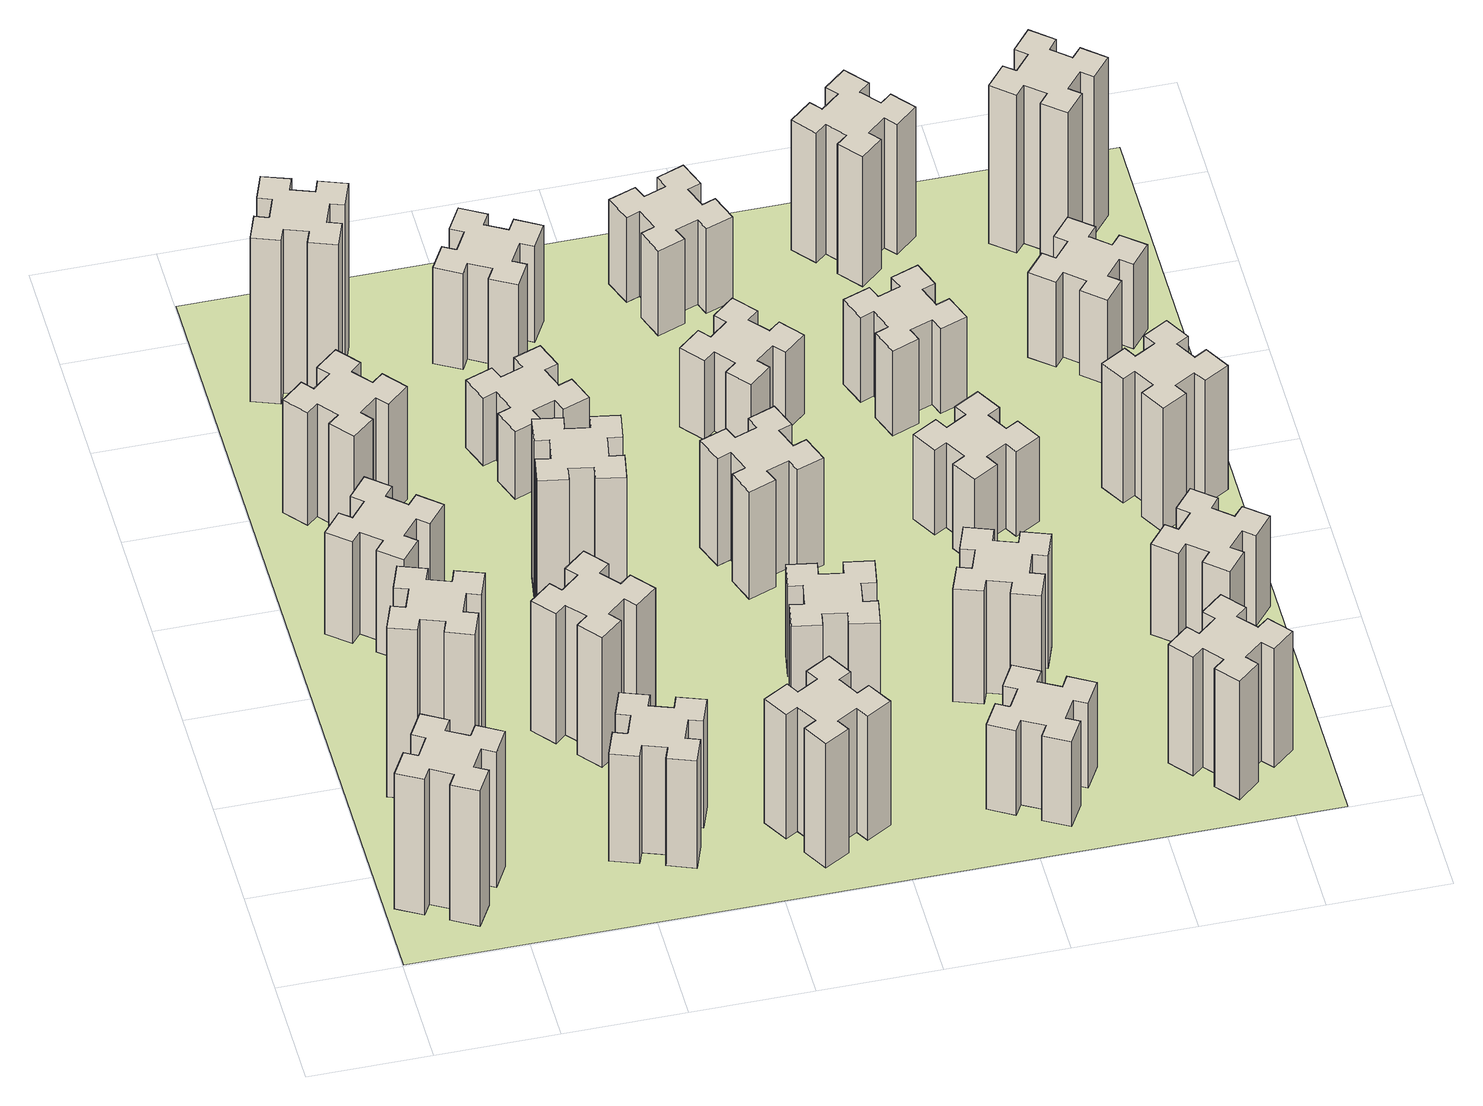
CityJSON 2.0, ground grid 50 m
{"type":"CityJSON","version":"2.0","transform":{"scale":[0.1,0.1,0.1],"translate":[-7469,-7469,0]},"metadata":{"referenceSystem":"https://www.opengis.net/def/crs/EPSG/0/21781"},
"CityObjects":{
"building1":{"type":"Building","attributes":{"class":"1000","function":"1000","usage":"1000","yearOfConstruction":2016,"roofType":"1000","measuredHeight":72,"storeysAboveGround":30,"storeysBelowGround":0},"geometry":[{"type":"Solid","lod":"1","boundaries":[[[[0,1,2,3,4,5,6,7,8,9,10,11,12,13,14,15,16,17,18,19]],[[17,16,20,21]],[[16,15,22,20]],[[15,14,23,22]],[[14,13,24,23]],[[13,12,25,24]],[[12,11,26,25]],[[11,10,27,26]],[[10,9,28,27]],[[9,8,29,28]],[[8,7,30,29]],[[7,6,31,30]],[[6,5,32,31]],[[5,4,33,32]],[[4,3,34,33]],[[3,2,35,34]],[[2,1,36,35]],[[1,0,37,36]],[[0,19,38,37]],[[19,18,39,38]],[[18,17,21,39]],[[24,25,26,27,28,29,30,31,32,33,34,35,36,37,38,39,21,20,22,23]]]]}]},
"building2":{"type":"Building","attributes":{"class":"1000","function":"1000","usage":"1000","yearOfConstruction":2016,"roofType":"1000","measuredHeight":90,"storeysAboveGround":30,"storeysBelowGround":0},"geometry":[{"type":"Solid","lod":"1","boundaries":[[[[40,41,42,43,44,45,46,47,48,49,50,51,52,53,54,55,56,57,58,59]],[[57,56,60,61]],[[56,55,62,60]],[[55,54,63,62]],[[54,53,64,63]],[[53,52,65,64]],[[52,51,66,65]],[[51,50,67,66]],[[50,49,68,67]],[[49,48,69,68]],[[48,47,70,69]],[[47,46,71,70]],[[46,45,72,71]],[[45,44,73,72]],[[44,43,74,73]],[[43,42,75,74]],[[42,41,76,75]],[[41,40,77,76]],[[40,59,78,77]],[[59,58,79,78]],[[58,57,61,79]],[[64,65,66,67,68,69,70,71,72,73,74,75,76,77,78,79,61,60,62,63]]]]}]},
"building3":{"type":"Building","attributes":{"class":"1000","function":"1000","usage":"1000","yearOfConstruction":2016,"roofType":"1000","measuredHeight":54,"storeysAboveGround":30,"storeysBelowGround":0},"geometry":[{"type":"Solid","lod":"1","boundaries":[[[[80,81,82,83,84,85,86,87,88,89,90,91,92,93,94,95,96,97,98,99]],[[97,96,100,101]],[[96,95,102,100]],[[95,94,103,102]],[[94,93,104,103]],[[93,92,105,104]],[[92,91,106,105]],[[91,90,107,106]],[[90,89,108,107]],[[89,88,109,108]],[[88,87,110,109]],[[87,86,111,110]],[[86,85,112,111]],[[85,84,113,112]],[[84,83,114,113]],[[83,82,115,114]],[[82,81,116,115]],[[81,80,117,116]],[[80,99,118,117]],[[99,98,119,118]],[[98,97,101,119]],[[104,105,106,107,108,109,110,111,112,113,114,115,116,117,118,119,101,100,102,103]]]]}]},
"building4":{"type":"Building","attributes":{"class":"1000","function":"1000","usage":"1000","yearOfConstruction":2016,"roofType":"1000","measuredHeight":60,"storeysAboveGround":30,"storeysBelowGround":0},"geometry":[{"type":"Solid","lod":"1","boundaries":[[[[120,121,122,123,124,125,126,127,128,129,130,131,132,133,134,135,136,137,138,139]],[[137,136,140,141]],[[136,135,142,140]],[[135,134,143,142]],[[134,133,144,143]],[[133,132,145,144]],[[132,131,146,145]],[[131,130,147,146]],[[130,129,148,147]],[[129,128,149,148]],[[128,127,150,149]],[[127,126,151,150]],[[126,125,152,151]],[[125,124,153,152]],[[124,123,154,153]],[[123,122,155,154]],[[122,121,156,155]],[[121,120,157,156]],[[120,139,158,157]],[[139,138,159,158]],[[138,137,141,159]],[[144,145,146,147,148,149,150,151,152,153,154,155,156,157,158,159,141,140,142,143]]]]}]},
"building5":{"type":"Building","attributes":{"class":"1000","function":"1000","usage":"1000","yearOfConstruction":2016,"roofType":"1000","measuredHeight":57,"storeysAboveGround":30,"storeysBelowGround":0},"geometry":[{"type":"Solid","lod":"1","boundaries":[[[[160,161,162,163,164,165,166,167,168,169,170,171,172,173,174,175,176,177,178,179]],[[177,176,180,181]],[[176,175,182,180]],[[175,174,183,182]],[[174,173,184,183]],[[173,172,185,184]],[[172,171,186,185]],[[171,170,187,186]],[[170,169,188,187]],[[169,168,189,188]],[[168,167,190,189]],[[167,166,191,190]],[[166,165,192,191]],[[165,164,193,192]],[[164,163,194,193]],[[163,162,195,194]],[[162,161,196,195]],[[161,160,197,196]],[[160,179,198,197]],[[179,178,199,198]],[[178,177,181,199]],[[184,185,186,187,188,189,190,191,192,193,194,195,196,197,198,199,181,180,182,183]]]]}]},
"building6":{"type":"Building","attributes":{"class":"1000","function":"1000","usage":"1000","yearOfConstruction":2016,"roofType":"1000","measuredHeight":87,"storeysAboveGround":30,"storeysBelowGround":0},"geometry":[{"type":"Solid","lod":"1","boundaries":[[[[200,201,202,203,204,205,206,207,208,209,210,211,212,213,214,215,216,217,218,219]],[[217,216,220,221]],[[216,215,222,220]],[[215,214,223,222]],[[214,213,224,223]],[[213,212,225,224]],[[212,211,226,225]],[[211,210,227,226]],[[210,209,228,227]],[[209,208,229,228]],[[208,207,230,229]],[[207,206,231,230]],[[206,205,232,231]],[[205,204,233,232]],[[204,203,234,233]],[[203,202,235,234]],[[202,201,236,235]],[[201,200,237,236]],[[200,219,238,237]],[[219,218,239,238]],[[218,217,221,239]],[[224,225,226,227,228,229,230,231,232,233,234,235,236,237,238,239,221,220,222,223]]]]}]},
"building7":{"type":"Building","attributes":{"class":"1000","function":"1000","usage":"1000","yearOfConstruction":2016,"roofType":"1000","measuredHeight":69,"storeysAboveGround":30,"storeysBelowGround":0},"geometry":[{"type":"Solid","lod":"1","boundaries":[[[[240,241,242,243,244,245,246,247,248,249,250,251,252,253,254,255,256,257,258,259]],[[257,256,260,261]],[[256,255,262,260]],[[255,254,263,262]],[[254,253,264,263]],[[253,252,265,264]],[[252,251,266,265]],[[251,250,267,266]],[[250,249,268,267]],[[249,248,269,268]],[[248,247,270,269]],[[247,246,271,270]],[[246,245,272,271]],[[245,244,273,272]],[[244,243,274,273]],[[243,242,275,274]],[[242,241,276,275]],[[241,240,277,276]],[[240,259,278,277]],[[259,258,279,278]],[[258,257,261,279]],[[264,265,266,267,268,269,270,271,272,273,274,275,276,277,278,279,261,260,262,263]]]]}]},
"building8":{"type":"Building","attributes":{"class":"1000","function":"1000","usage":"1000","yearOfConstruction":2016,"roofType":"1000","measuredHeight":84,"storeysAboveGround":30,"storeysBelowGround":0},"geometry":[{"type":"Solid","lod":"1","boundaries":[[[[280,281,282,283,284,285,286,287,288,289,290,291,292,293,294,295,296,297,298,299]],[[297,296,300,301]],[[296,295,302,300]],[[295,294,303,302]],[[294,293,304,303]],[[293,292,305,304]],[[292,291,306,305]],[[291,290,307,306]],[[290,289,308,307]],[[289,288,309,308]],[[288,287,310,309]],[[287,286,311,310]],[[286,285,312,311]],[[285,284,313,312]],[[284,283,314,313]],[[283,282,315,314]],[[282,281,316,315]],[[281,280,317,316]],[[280,299,318,317]],[[299,298,319,318]],[[298,297,301,319]],[[304,305,306,307,308,309,310,311,312,313,314,315,316,317,318,319,301,300,302,303]]]]}]},
"building9":{"type":"Building","attributes":{"class":"1000","function":"1000","usage":"1000","yearOfConstruction":2016,"roofType":"1000","measuredHeight":66,"storeysAboveGround":30,"storeysBelowGround":0},"geometry":[{"type":"Solid","lod":"1","boundaries":[[[[320,321,322,323,324,325,326,327,328,329,330,331,332,333,334,335,336,337,338,339]],[[337,336,340,341]],[[336,335,342,340]],[[335,334,343,342]],[[334,333,344,343]],[[333,332,345,344]],[[332,331,346,345]],[[331,330,347,346]],[[330,329,348,347]],[[329,328,349,348]],[[328,327,350,349]],[[327,326,351,350]],[[326,325,352,351]],[[325,324,353,352]],[[324,323,354,353]],[[323,322,355,354]],[[322,321,356,355]],[[321,320,357,356]],[[320,339,358,357]],[[339,338,359,358]],[[338,337,341,359]],[[344,345,346,347,348,349,350,351,352,353,354,355,356,357,358,359,341,340,342,343]]]]}]},
"building10":{"type":"Building","attributes":{"class":"1000","function":"1000","usage":"1000","yearOfConstruction":2016,"roofType":"1000","measuredHeight":36,"storeysAboveGround":30,"storeysBelowGround":0},"geometry":[{"type":"Solid","lod":"1","boundaries":[[[[360,361,362,363,364,365,366,367,368,369,370,371,372,373,374,375,376,377,378,379]],[[377,376,380,381]],[[376,375,382,380]],[[375,374,383,382]],[[374,373,384,383]],[[373,372,385,384]],[[372,371,386,385]],[[371,370,387,386]],[[370,369,388,387]],[[369,368,389,388]],[[368,367,390,389]],[[367,366,391,390]],[[366,365,392,391]],[[365,364,393,392]],[[364,363,394,393]],[[363,362,395,394]],[[362,361,396,395]],[[361,360,397,396]],[[360,379,398,397]],[[379,378,399,398]],[[378,377,381,399]],[[384,385,386,387,388,389,390,391,392,393,394,395,396,397,398,399,381,380,382,383]]]]}]},
"building11":{"type":"Building","attributes":{"class":"1000","function":"1000","usage":"1000","yearOfConstruction":2016,"roofType":"1000","measuredHeight":51,"storeysAboveGround":30,"storeysBelowGround":0},"geometry":[{"type":"Solid","lod":"1","boundaries":[[[[400,401,402,403,404,405,406,407,408,409,410,411,412,413,414,415,416,417,418,419]],[[417,416,420,421]],[[416,415,422,420]],[[415,414,423,422]],[[414,413,424,423]],[[413,412,425,424]],[[412,411,426,425]],[[411,410,427,426]],[[410,409,428,427]],[[409,408,429,428]],[[408,407,430,429]],[[407,406,431,430]],[[406,405,432,431]],[[405,404,433,432]],[[404,403,434,433]],[[403,402,435,434]],[[402,401,436,435]],[[401,400,437,436]],[[400,419,438,437]],[[419,418,439,438]],[[418,417,421,439]],[[424,425,426,427,428,429,430,431,432,433,434,435,436,437,438,439,421,420,422,423]]]]}]},
"building12":{"type":"Building","attributes":{"class":"1000","function":"1000","usage":"1000","yearOfConstruction":2016,"roofType":"1000","measuredHeight":48,"storeysAboveGround":30,"storeysBelowGround":0},"geometry":[{"type":"Solid","lod":"1","boundaries":[[[[440,441,442,443,444,445,446,447,448,449,450,451,452,453,454,455,456,457,458,459]],[[457,456,460,461]],[[456,455,462,460]],[[455,454,463,462]],[[454,453,464,463]],[[453,452,465,464]],[[452,451,466,465]],[[451,450,467,466]],[[450,449,468,467]],[[449,448,469,468]],[[448,447,470,469]],[[447,446,471,470]],[[446,445,472,471]],[[445,444,473,472]],[[444,443,474,473]],[[443,442,475,474]],[[442,441,476,475]],[[441,440,477,476]],[[440,459,478,477]],[[459,458,479,478]],[[458,457,461,479]],[[464,465,466,467,468,469,470,471,472,473,474,475,476,477,478,479,461,460,462,463]]]]}]},
"building13":{"type":"Building","attributes":{"class":"1000","function":"1000","usage":"1000","yearOfConstruction":2016,"roofType":"1000","measuredHeight":57,"storeysAboveGround":30,"storeysBelowGround":0},"geometry":[{"type":"Solid","lod":"1","boundaries":[[[[480,481,482,483,484,485,486,487,488,489,490,491,492,493,494,495,496,497,498,499]],[[497,496,500,501]],[[496,495,502,500]],[[495,494,503,502]],[[494,493,504,503]],[[493,492,505,504]],[[492,491,506,505]],[[491,490,507,506]],[[490,489,508,507]],[[489,488,509,508]],[[488,487,510,509]],[[487,486,511,510]],[[486,485,512,511]],[[485,484,513,512]],[[484,483,514,513]],[[483,482,515,514]],[[482,481,516,515]],[[481,480,517,516]],[[480,499,518,517]],[[499,498,519,518]],[[498,497,501,519]],[[504,505,506,507,508,509,510,511,512,513,514,515,516,517,518,519,501,500,502,503]]]]}]},
"building14":{"type":"Building","attributes":{"class":"1000","function":"1000","usage":"1000","yearOfConstruction":2016,"roofType":"1000","measuredHeight":45,"storeysAboveGround":30,"storeysBelowGround":0},"geometry":[{"type":"Solid","lod":"1","boundaries":[[[[520,521,522,523,524,525,526,527,528,529,530,531,532,533,534,535,536,537,538,539]],[[537,536,540,541]],[[536,535,542,540]],[[535,534,543,542]],[[534,533,544,543]],[[533,532,545,544]],[[532,531,546,545]],[[531,530,547,546]],[[530,529,548,547]],[[529,528,549,548]],[[528,527,550,549]],[[527,526,551,550]],[[526,525,552,551]],[[525,524,553,552]],[[524,523,554,553]],[[523,522,555,554]],[[522,521,556,555]],[[521,520,557,556]],[[520,539,558,557]],[[539,538,559,558]],[[538,537,541,559]],[[544,545,546,547,548,549,550,551,552,553,554,555,556,557,558,559,541,540,542,543]]]]}]},
"building15":{"type":"Building","attributes":{"class":"1000","function":"1000","usage":"1000","yearOfConstruction":2016,"roofType":"1000","measuredHeight":42,"storeysAboveGround":30,"storeysBelowGround":0},"geometry":[{"type":"Solid","lod":"1","boundaries":[[[[560,561,562,563,564,565,566,567,568,569,570,571,572,573,574,575,576,577,578,579]],[[577,576,580,581]],[[576,575,582,580]],[[575,574,583,582]],[[574,573,584,583]],[[573,572,585,584]],[[572,571,586,585]],[[571,570,587,586]],[[570,569,588,587]],[[569,568,589,588]],[[568,567,590,589]],[[567,566,591,590]],[[566,565,592,591]],[[565,564,593,592]],[[564,563,594,593]],[[563,562,595,594]],[[562,561,596,595]],[[561,560,597,596]],[[560,579,598,597]],[[579,578,599,598]],[[578,577,581,599]],[[584,585,586,587,588,589,590,591,592,593,594,595,596,597,598,599,581,580,582,583]]]]}]},
"building16":{"type":"Building","attributes":{"class":"1000","function":"1000","usage":"1000","yearOfConstruction":2016,"roofType":"1000","measuredHeight":45,"storeysAboveGround":30,"storeysBelowGround":0},"geometry":[{"type":"Solid","lod":"1","boundaries":[[[[600,601,602,603,604,605,606,607,608,609,610,611,612,613,614,615,616,617,618,619]],[[617,616,620,621]],[[616,615,622,620]],[[615,614,623,622]],[[614,613,624,623]],[[613,612,625,624]],[[612,611,626,625]],[[611,610,627,626]],[[610,609,628,627]],[[609,608,629,628]],[[608,607,630,629]],[[607,606,631,630]],[[606,605,632,631]],[[605,604,633,632]],[[604,603,634,633]],[[603,602,635,634]],[[602,601,636,635]],[[601,600,637,636]],[[600,619,638,637]],[[619,618,639,638]],[[618,617,621,639]],[[624,625,626,627,628,629,630,631,632,633,634,635,636,637,638,639,621,620,622,623]]]]}]},
"building17":{"type":"Building","attributes":{"class":"1000","function":"1000","usage":"1000","yearOfConstruction":2016,"roofType":"1000","measuredHeight":60,"storeysAboveGround":30,"storeysBelowGround":0},"geometry":[{"type":"Solid","lod":"1","boundaries":[[[[640,641,642,643,644,645,646,647,648,649,650,651,652,653,654,655,656,657,658,659]],[[657,656,660,661]],[[656,655,662,660]],[[655,654,663,662]],[[654,653,664,663]],[[653,652,665,664]],[[652,651,666,665]],[[651,650,667,666]],[[650,649,668,667]],[[649,648,669,668]],[[648,647,670,669]],[[647,646,671,670]],[[646,645,672,671]],[[645,644,673,672]],[[644,643,674,673]],[[643,642,675,674]],[[642,641,676,675]],[[641,640,677,676]],[[640,659,678,677]],[[659,658,679,678]],[[658,657,661,679]],[[664,665,666,667,668,669,670,671,672,673,674,675,676,677,678,679,661,660,662,663]]]]}]},
"building18":{"type":"Building","attributes":{"class":"1000","function":"1000","usage":"1000","yearOfConstruction":2016,"roofType":"1000","measuredHeight":45,"storeysAboveGround":30,"storeysBelowGround":0},"geometry":[{"type":"Solid","lod":"1","boundaries":[[[[680,681,682,683,684,685,686,687,688,689,690,691,692,693,694,695,696,697,698,699]],[[697,696,700,701]],[[696,695,702,700]],[[695,694,703,702]],[[694,693,704,703]],[[693,692,705,704]],[[692,691,706,705]],[[691,690,707,706]],[[690,689,708,707]],[[689,688,709,708]],[[688,687,710,709]],[[687,686,711,710]],[[686,685,712,711]],[[685,684,713,712]],[[684,683,714,713]],[[683,682,715,714]],[[682,681,716,715]],[[681,680,717,716]],[[680,699,718,717]],[[699,698,719,718]],[[698,697,701,719]],[[704,705,706,707,708,709,710,711,712,713,714,715,716,717,718,719,701,700,702,703]]]]}]},
"building19":{"type":"Building","attributes":{"class":"1000","function":"1000","usage":"1000","yearOfConstruction":2016,"roofType":"1000","measuredHeight":45,"storeysAboveGround":30,"storeysBelowGround":0},"geometry":[{"type":"Solid","lod":"1","boundaries":[[[[720,721,722,723,724,725,726,727,728,729,730,731,732,733,734,735,736,737,738,739]],[[737,736,740,741]],[[736,735,742,740]],[[735,734,743,742]],[[734,733,744,743]],[[733,732,745,744]],[[732,731,746,745]],[[731,730,747,746]],[[730,729,748,747]],[[729,728,749,748]],[[728,727,750,749]],[[727,726,751,750]],[[726,725,752,751]],[[725,724,753,752]],[[724,723,754,753]],[[723,722,755,754]],[[722,721,756,755]],[[721,720,757,756]],[[720,739,758,757]],[[739,738,759,758]],[[738,737,741,759]],[[744,745,746,747,748,749,750,751,752,753,754,755,756,757,758,759,741,740,742,743]]]]}]},
"building20":{"type":"Building","attributes":{"class":"1000","function":"1000","usage":"1000","yearOfConstruction":2016,"roofType":"1000","measuredHeight":63,"storeysAboveGround":30,"storeysBelowGround":0},"geometry":[{"type":"Solid","lod":"1","boundaries":[[[[760,761,762,763,764,765,766,767,768,769,770,771,772,773,774,775,776,777,778,779]],[[777,776,780,781]],[[776,775,782,780]],[[775,774,783,782]],[[774,773,784,783]],[[773,772,785,784]],[[772,771,786,785]],[[771,770,787,786]],[[770,769,788,787]],[[769,768,789,788]],[[768,767,790,789]],[[767,766,791,790]],[[766,765,792,791]],[[765,764,793,792]],[[764,763,794,793]],[[763,762,795,794]],[[762,761,796,795]],[[761,760,797,796]],[[760,779,798,797]],[[779,778,799,798]],[[778,777,781,799]],[[784,785,786,787,788,789,790,791,792,793,794,795,796,797,798,799,781,780,782,783]]]]}]},
"building21":{"type":"Building","attributes":{"class":"1000","function":"1000","usage":"1000","yearOfConstruction":2016,"roofType":"1000","measuredHeight":69,"storeysAboveGround":30,"storeysBelowGround":0},"geometry":[{"type":"Solid","lod":"1","boundaries":[[[[800,801,802,803,804,805,806,807,808,809,810,811,812,813,814,815,816,817,818,819]],[[817,816,820,821]],[[816,815,822,820]],[[815,814,823,822]],[[814,813,824,823]],[[813,812,825,824]],[[812,811,826,825]],[[811,810,827,826]],[[810,809,828,827]],[[809,808,829,828]],[[808,807,830,829]],[[807,806,831,830]],[[806,805,832,831]],[[805,804,833,832]],[[804,803,834,833]],[[803,802,835,834]],[[802,801,836,835]],[[801,800,837,836]],[[800,819,838,837]],[[819,818,839,838]],[[818,817,821,839]],[[824,825,826,827,828,829,830,831,832,833,834,835,836,837,838,839,821,820,822,823]]]]}]},
"building22":{"type":"Building","attributes":{"class":"1000","function":"1000","usage":"1000","yearOfConstruction":2016,"roofType":"1000","measuredHeight":48,"storeysAboveGround":30,"storeysBelowGround":0},"geometry":[{"type":"Solid","lod":"1","boundaries":[[[[840,841,842,843,844,845,846,847,848,849,850,851,852,853,854,855,856,857,858,859]],[[857,856,860,861]],[[856,855,862,860]],[[855,854,863,862]],[[854,853,864,863]],[[853,852,865,864]],[[852,851,866,865]],[[851,850,867,866]],[[850,849,868,867]],[[849,848,869,868]],[[848,847,870,869]],[[847,846,871,870]],[[846,845,872,871]],[[845,844,873,872]],[[844,843,874,873]],[[843,842,875,874]],[[842,841,876,875]],[[841,840,877,876]],[[840,859,878,877]],[[859,858,879,878]],[[858,857,861,879]],[[864,865,866,867,868,869,870,871,872,873,874,875,876,877,878,879,861,860,862,863]]]]}]},
"building23":{"type":"Building","attributes":{"class":"1000","function":"1000","usage":"1000","yearOfConstruction":2016,"roofType":"1000","measuredHeight":66,"storeysAboveGround":30,"storeysBelowGround":0},"geometry":[{"type":"Solid","lod":"1","boundaries":[[[[880,881,882,883,884,885,886,887,888,889,890,891,892,893,894,895,896,897,898,899]],[[897,896,900,901]],[[896,895,902,900]],[[895,894,903,902]],[[894,893,904,903]],[[893,892,905,904]],[[892,891,906,905]],[[891,890,907,906]],[[890,889,908,907]],[[889,888,909,908]],[[888,887,910,909]],[[887,886,911,910]],[[886,885,912,911]],[[885,884,913,912]],[[884,883,914,913]],[[883,882,915,914]],[[882,881,916,915]],[[881,880,917,916]],[[880,899,918,917]],[[899,898,919,918]],[[898,897,901,919]],[[904,905,906,907,908,909,910,911,912,913,914,915,916,917,918,919,901,900,902,903]]]]}]},
"building24":{"type":"Building","attributes":{"class":"1000","function":"1000","usage":"1000","yearOfConstruction":2016,"roofType":"1000","measuredHeight":45,"storeysAboveGround":30,"storeysBelowGround":0},"geometry":[{"type":"Solid","lod":"1","boundaries":[[[[920,921,922,923,924,925,926,927,928,929,930,931,932,933,934,935,936,937,938,939]],[[937,936,940,941]],[[936,935,942,940]],[[935,934,943,942]],[[934,933,944,943]],[[933,932,945,944]],[[932,931,946,945]],[[931,930,947,946]],[[930,929,948,947]],[[929,928,949,948]],[[928,927,950,949]],[[927,926,951,950]],[[926,925,952,951]],[[925,924,953,952]],[[924,923,954,953]],[[923,922,955,954]],[[922,921,956,955]],[[921,920,957,956]],[[920,939,958,957]],[[939,938,959,958]],[[938,937,941,959]],[[944,945,946,947,948,949,950,951,952,953,954,955,956,957,958,959,941,940,942,943]]]]}]},
"building25":{"type":"Building","attributes":{"class":"1000","function":"1000","usage":"1000","yearOfConstruction":2016,"roofType":"1000","measuredHeight":84,"storeysAboveGround":30,"storeysBelowGround":0},"geometry":[{"type":"Solid","lod":"1","boundaries":[[[[960,961,962,963,964,965,966,967,968,969,970,971,972,973,974,975,976,977,978,979]],[[977,976,980,981]],[[976,975,982,980]],[[975,974,983,982]],[[974,973,984,983]],[[973,972,985,984]],[[972,971,986,985]],[[971,970,987,986]],[[970,969,988,987]],[[969,968,989,988]],[[968,967,990,989]],[[967,966,991,990]],[[966,965,992,991]],[[965,964,993,992]],[[964,963,994,993]],[[963,962,995,994]],[[962,961,996,995]],[[961,960,997,996]],[[960,979,998,997]],[[979,978,999,998]],[[978,977,981,999]],[[984,985,986,987,988,989,990,991,992,993,994,995,996,997,998,999,981,980,982,983]]]]}]},
"landuse1":{"type":"LandUse","attributes":{"name":"plot1","function":"1010"},"geometry":[{"type":"MultiSurface","lod":"1","boundaries":[[[1000,1001,1002,1003]]]}]}
},
"vertices":[
[177,305,0],[264,255,0],[234,203,0],[338,143,0],[398,247,0],[346,277,0],[396,364,0],[448,334,0],[508,438,0],[404,498,0],[374,446,0],[287,496,0],[317,548,0],[213,608,0],[153,504,0],[205,474,0],[155,387,0],[103,417,0],[43,313,0],[147,253,0],[155,387,720],[103,417,720],[205,474,720],[153,504,720],[213,608,720],[317,548,720],[287,496,720],[374,446,720],[404,498,720],[508,438,720],[448,334,720],[396,364,720],[346,277,720],[398,247,720],[338,143,720],[234,203,720],[264,255,720],[177,305,720],[147,253,720],[43,313,720],
[460,1102,0],[366,1136,0],[387,1192,0],[274,1233,0],[233,1120,0],[289,1100,0],[255,1006,0],[199,1027,0],[157,914,0],[270,873,0],[291,929,0],[385,895,0],[364,839,0],[477,797,0],[518,910,0],[462,931,0],[496,1025,0],[552,1004,0],[593,1117,0],[480,1158,0],[496,1025,900],[552,1004,900],[462,931,900],[518,910,900],[477,797,900],[364,839,900],[385,895,900],[291,929,900],[270,873,900],[157,914,900],[199,1027,900],[255,1006,900],[289,1100,900],[233,1120,900],[274,1233,900],[387,1192,900],[366,1136,900],[460,1102,900],[480,1158,900],[593,1117,900],
[484,1907,0],[408,1972,0],[446,2018,0],[354,2095,0],[277,2003,0],[323,1964,0],[259,1888,0],[213,1926,0],[136,1834,0],[228,1757,0],[266,1803,0],[343,1739,0],[304,1693,0],[396,1616,0],[473,1708,0],[427,1746,0],[492,1823,0],[538,1784,0],[615,1876,0],[523,1953,0],[492,1823,540],[538,1784,540],[427,1746,540],[473,1708,540],[396,1616,540],[304,1693,540],[343,1739,540],[266,1803,540],[228,1757,540],[136,1834,540],[213,1926,540],[259,1888,540],[323,1964,540],[277,2003,540],[354,2095,540],[446,2018,540],[408,1972,540],[484,1907,540],[523,1953,540],[615,1876,540],
[492,2528,0],[427,2604,0],[473,2643,0],[396,2735,0],[304,2658,0],[343,2612,0],[266,2547,0],[228,2593,0],[136,2516,0],[213,2424,0],[259,2463,0],[323,2386,0],[277,2348,0],[354,2256,0],[446,2333,0],[408,2379,0],[484,2443,0],[523,2397,0],[615,2474,0],[538,2566,0],[484,2443,600],[523,2397,600],[408,2379,600],[446,2333,600],[354,2256,600],[277,2348,600],[323,2386,600],[259,2463,600],[213,2424,600],[136,2516,600],[228,2593,600],[266,2547,600],[343,2612,600],[304,2658,600],[396,2735,600],[473,2643,600],[427,2604,600],[492,2528,600],[538,2566,600],[615,2474,600],
[1202,391,0],[1236,485,0],[1292,464,0],[1333,577,0],[1220,618,0],[1200,562,0],[1106,596,0],[1127,652,0],[1014,693,0],[973,580,0],[1029,560,0],[995,466,0],[939,487,0],[897,374,0],[1010,333,0],[1031,389,0],[1125,355,0],[1104,299,0],[1217,257,0],[1258,370,0],[1125,355,570],[1104,299,570],[1031,389,570],[1010,333,570],[897,374,570],[939,487,570],[995,466,570],[1029,560,570],[973,580,570],[1014,693,570],[1127,652,570],[1106,596,570],[1200,562,570],[1220,618,570],[1333,577,570],[1292,464,570],[1236,485,570],[1202,391,570],[1258,370,570],[1217,257,570],
[462,3151,0],[496,3245,0],[552,3224,0],[593,3337,0],[480,3378,0],[460,3322,0],[366,3356,0],[387,3412,0],[274,3453,0],[233,3340,0],[289,3320,0],[255,3226,0],[199,3247,0],[157,3134,0],[270,3093,0],[291,3149,0],[385,3115,0],[364,3059,0],[477,3017,0],[518,3130,0],[385,3115,870],[364,3059,870],[291,3149,870],[270,3093,870],[157,3134,870],[199,3247,870],[255,3226,870],[289,3320,870],[233,3340,870],[274,3453,870],[387,3412,870],[366,3356,870],[460,3322,870],[480,3378,870],[593,3337,870],[552,3224,870],[496,3245,870],[462,3151,870],[518,3130,870],[477,3017,870],
[1048,999,0],[1124,1063,0],[1163,1017,0],[1255,1094,0],[1178,1186,0],[1132,1148,0],[1067,1224,0],[1113,1263,0],[1036,1355,0],[944,1278,0],[983,1232,0],[906,1167,0],[868,1213,0],[776,1136,0],[853,1044,0],[899,1083,0],[963,1006,0],[917,968,0],[994,876,0],[1086,953,0],[963,1006,690],[917,968,690],[899,1083,690],[853,1044,690],[776,1136,690],[868,1213,690],[906,1167,690],[983,1232,690],[944,1278,690],[1036,1355,690],[1113,1263,690],[1067,1224,690],[1132,1148,690],[1178,1186,690],[1255,1094,690],[1163,1017,690],[1124,1063,690],[1048,999,690],[1086,953,690],[994,876,690],
[1047,1656,0],[1145,1638,0],[1135,1579,0],[1253,1558,0],[1274,1677,0],[1215,1687,0],[1232,1785,0],[1291,1775,0],[1312,1893,0],[1194,1914,0],[1184,1855,0],[1085,1872,0],[1096,1931,0],[977,1952,0],[957,1834,0],[1016,1824,0],[998,1725,0],[939,1736,0],[918,1617,0],[1037,1597,0],[998,1725,840],[939,1736,840],[1016,1824,840],[957,1834,840],[977,1952,840],[1096,1931,840],[1085,1872,840],[1184,1855,840],[1194,1914,840],[1312,1893,840],[1291,1775,840],[1232,1785,840],[1215,1687,840],[1274,1677,840],[1253,1558,840],[1135,1579,840],[1145,1638,840],[1047,1656,840],[1037,1597,840],[918,1617,840],
[1635,364,0],[1685,277,0],[1633,247,0],[1693,143,0],[1797,203,0],[1767,255,0],[1854,305,0],[1884,253,0],[1988,313,0],[1928,417,0],[1876,387,0],[1826,474,0],[1878,504,0],[1818,608,0],[1714,548,0],[1744,496,0],[1657,446,0],[1627,498,0],[1523,438,0],[1583,334,0],[1657,446,660],[1627,498,660],[1744,496,660],[1714,548,660],[1818,608,660],[1878,504,660],[1826,474,660],[1876,387,660],[1928,417,660],[1988,313,660],[1884,253,660],[1854,305,660],[1767,255,660],[1797,203,660],[1693,143,660],[1633,247,660],[1685,277,660],[1635,364,660],[1583,334,660],[1523,438,660],
[1125,2716,0],[1031,2682,0],[1010,2738,0],[897,2697,0],[939,2584,0],[995,2605,0],[1029,2511,0],[973,2490,0],[1014,2377,0],[1127,2419,0],[1106,2475,0],[1200,2509,0],[1220,2453,0],[1333,2494,0],[1292,2607,0],[1236,2586,0],[1202,2680,0],[1258,2700,0],[1217,2813,0],[1104,2772,0],[1202,2680,360],[1258,2700,360],[1236,2586,360],[1292,2607,360],[1333,2494,360],[1220,2453,360],[1200,2509,360],[1106,2475,360],[1127,2419,360],[1014,2377,360],[973,2490,360],[1029,2511,360],[995,2605,360],[939,2584,360],[897,2697,360],[1010,2738,360],[1031,2682,360],[1125,2716,360],[1104,2772,360],[1217,2813,360],
[1214,3306,0],[1127,3356,0],[1157,3408,0],[1053,3468,0],[993,3364,0],[1045,3334,0],[995,3247,0],[943,3277,0],[883,3173,0],[987,3113,0],[1017,3165,0],[1104,3115,0],[1074,3063,0],[1178,3003,0],[1238,3107,0],[1186,3137,0],[1236,3224,0],[1288,3194,0],[1348,3298,0],[1244,3358,0],[1236,3224,510],[1288,3194,510],[1186,3137,510],[1238,3107,510],[1178,3003,510],[1074,3063,510],[1104,3115,510],[1017,3165,510],[987,3113,510],[883,3173,510],[943,3277,510],[995,3247,510],[1045,3334,510],[993,3364,510],[1053,3468,510],[1157,3408,510],[1127,3356,510],[1214,3306,510],[1244,3358,510],[1348,3298,510],
[2055,1047,0],[2072,1145,0],[2131,1135,0],[2152,1253,0],[2034,1274,0],[2024,1215,0],[1925,1232,0],[1936,1291,0],[1817,1312,0],[1797,1194,0],[1856,1184,0],[1838,1085,0],[1779,1096,0],[1758,977,0],[1877,957,0],[1887,1016,0],[1985,998,0],[1975,939,0],[2093,918,0],[2114,1037,0],[1985,998,480],[1975,939,480],[1887,1016,480],[1877,957,480],[1758,977,480],[1779,1096,480],[1838,1085,480],[1856,1184,480],[1797,1194,480],[1817,1312,480],[1936,1291,480],[1925,1232,480],[2024,1215,480],[2034,1274,480],[2152,1253,480],[2131,1135,480],[2072,1145,480],[2055,1047,480],[2114,1037,480],[2093,918,480],
[1846,1735,0],[1940,1769,0],[1960,1713,0],[2073,1754,0],[2032,1867,0],[1976,1846,0],[1942,1940,0],[1998,1960,0],[1957,2073,0],[1844,2032,0],[1865,1976,0],[1771,1942,0],[1750,1998,0],[1637,1957,0],[1679,1844,0],[1735,1865,0],[1769,1771,0],[1713,1750,0],[1754,1637,0],[1867,1679,0],[1769,1771,570],[1713,1750,570],[1735,1865,570],[1679,1844,570],[1637,1957,570],[1750,1998,570],[1771,1942,570],[1865,1976,570],[1844,2032,570],[1957,2073,570],[1998,1960,570],[1942,1940,570],[1976,1846,570],[2032,1867,570],[2073,1754,570],[1960,1713,570],[1940,1769,570],[1846,1735,570],[1867,1679,570],[1754,1637,570],
[2497,305,0],[2584,255,0],[2554,203,0],[2658,143,0],[2718,247,0],[2666,277,0],[2716,364,0],[2768,334,0],[2828,438,0],[2724,498,0],[2694,446,0],[2607,496,0],[2637,548,0],[2533,608,0],[2473,504,0],[2525,474,0],[2475,387,0],[2423,417,0],[2363,313,0],[2467,253,0],[2475,387,450],[2423,417,450],[2525,474,450],[2473,504,450],[2533,608,450],[2637,548,450],[2607,496,450],[2694,446,450],[2724,498,450],[2828,438,450],[2768,334,450],[2716,364,450],[2666,277,450],[2718,247,450],[2658,143,450],[2554,203,450],[2584,255,450],[2497,305,450],[2467,253,450],[2363,313,450],
[1988,2479,0],[2064,2543,0],[2103,2497,0],[2195,2574,0],[2118,2666,0],[2072,2628,0],[2007,2704,0],[2053,2743,0],[1976,2835,0],[1884,2758,0],[1923,2712,0],[1846,2647,0],[1808,2693,0],[1716,2616,0],[1793,2524,0],[1839,2563,0],[1903,2486,0],[1857,2448,0],[1934,2356,0],[2026,2433,0],[1903,2486,420],[1857,2448,420],[1839,2563,420],[1793,2524,420],[1716,2616,420],[1808,2693,420],[1846,2647,420],[1923,2712,420],[1884,2758,420],[1976,2835,420],[2053,2743,420],[2007,2704,420],[2072,2628,420],[2118,2666,420],[2195,2574,420],[2103,2497,420],[2064,2543,420],[1988,2479,420],[2026,2433,420],[1934,2356,420],
[1865,3456,0],[1771,3422,0],[1750,3478,0],[1637,3437,0],[1679,3324,0],[1735,3345,0],[1769,3251,0],[1713,3230,0],[1754,3117,0],[1867,3159,0],[1846,3215,0],[1940,3249,0],[1960,3193,0],[2073,3234,0],[2032,3347,0],[1976,3326,0],[1942,3420,0],[1998,3440,0],[1957,3553,0],[1844,3512,0],[1942,3420,450],[1998,3440,450],[1976,3326,450],[2032,3347,450],[2073,3234,450],[1960,3193,450],[1940,3249,450],[1846,3215,450],[1867,3159,450],[1754,3117,450],[1713,3230,450],[1769,3251,450],[1735,3345,450],[1679,3324,450],[1637,3437,450],[1750,3478,450],[1771,3422,450],[1865,3456,450],[1844,3512,450],[1957,3553,450],
[2682,931,0],[2716,1025,0],[2772,1004,0],[2813,1117,0],[2700,1158,0],[2680,1102,0],[2586,1136,0],[2607,1192,0],[2494,1233,0],[2453,1120,0],[2509,1100,0],[2475,1006,0],[2419,1027,0],[2377,914,0],[2490,873,0],[2511,929,0],[2605,895,0],[2584,839,0],[2697,797,0],[2738,910,0],[2605,895,600],[2584,839,600],[2511,929,600],[2490,873,600],[2377,914,600],[2419,1027,600],[2475,1006,600],[2509,1100,600],[2453,1120,600],[2494,1233,600],[2607,1192,600],[2586,1136,600],[2680,1102,600],[2700,1158,600],[2813,1117,600],[2772,1004,600],[2716,1025,600],[2682,931,600],[2738,910,600],[2697,797,600],
[2575,1844,0],[2625,1757,0],[2573,1727,0],[2633,1623,0],[2737,1683,0],[2707,1735,0],[2794,1785,0],[2824,1733,0],[2928,1793,0],[2868,1897,0],[2816,1867,0],[2766,1954,0],[2818,1984,0],[2758,2088,0],[2654,2028,0],[2684,1976,0],[2597,1926,0],[2567,1978,0],[2463,1918,0],[2523,1814,0],[2597,1926,450],[2567,1978,450],[2684,1976,450],[2654,2028,450],[2758,2088,450],[2818,1984,450],[2766,1954,450],[2816,1867,450],[2868,1897,450],[2928,1793,450],[2824,1733,450],[2794,1785,450],[2707,1735,450],[2737,1683,450],[2633,1623,450],[2573,1727,450],[2625,1757,450],[2575,1844,450],[2523,1814,450],[2463,1918,450],
[2586,2475,0],[2680,2509,0],[2700,2453,0],[2813,2494,0],[2772,2607,0],[2716,2586,0],[2682,2680,0],[2738,2700,0],[2697,2813,0],[2584,2772,0],[2605,2716,0],[2511,2682,0],[2490,2738,0],[2377,2697,0],[2419,2584,0],[2475,2605,0],[2509,2511,0],[2453,2490,0],[2494,2377,0],[2607,2419,0],[2509,2511,450],[2453,2490,450],[2475,2605,450],[2419,2584,450],[2377,2697,450],[2490,2738,450],[2511,2682,450],[2605,2716,450],[2584,2772,450],[2697,2813,450],[2738,2700,450],[2682,2680,450],[2716,2586,450],[2772,2607,450],[2813,2494,450],[2700,2453,450],[2680,2509,450],[2586,2475,450],[2607,2419,450],[2494,2377,450],
[3368,259,0],[3444,323,0],[3483,277,0],[3575,354,0],[3498,446,0],[3452,408,0],[3387,484,0],[3433,523,0],[3356,615,0],[3264,538,0],[3303,492,0],[3226,427,0],[3188,473,0],[3096,396,0],[3173,304,0],[3219,343,0],[3283,266,0],[3237,228,0],[3314,136,0],[3406,213,0],[3283,266,630],[3237,228,630],[3219,343,630],[3173,304,630],[3096,396,630],[3188,473,630],[3226,427,630],[3303,492,630],[3264,538,630],[3356,615,630],[3433,523,630],[3387,484,630],[3452,408,630],[3498,446,630],[3575,354,630],[3483,277,630],[3444,323,630],[3368,259,630],[3406,213,630],[3314,136,630],
[2628,3319,0],[2704,3383,0],[2743,3337,0],[2835,3414,0],[2758,3506,0],[2712,3468,0],[2647,3544,0],[2693,3583,0],[2616,3675,0],[2524,3598,0],[2563,3552,0],[2486,3487,0],[2448,3533,0],[2356,3456,0],[2433,3364,0],[2479,3403,0],[2543,3326,0],[2497,3288,0],[2574,3196,0],[2666,3273,0],[2543,3326,690],[2497,3288,690],[2479,3403,690],[2433,3364,690],[2356,3456,690],[2448,3533,690],[2486,3487,690],[2563,3552,690],[2524,3598,690],[2616,3675,690],[2693,3583,690],[2647,3544,690],[2712,3468,690],[2758,3506,690],[2835,3414,690],[2743,3337,690],[2704,3383,690],[2628,3319,690],[2666,3273,690],[2574,3196,690],
[3487,1006,0],[3552,1083,0],[3598,1044,0],[3675,1136,0],[3583,1213,0],[3544,1167,0],[3468,1232,0],[3506,1278,0],[3414,1355,0],[3337,1263,0],[3383,1224,0],[3319,1148,0],[3273,1186,0],[3196,1094,0],[3288,1017,0],[3326,1063,0],[3403,999,0],[3364,953,0],[3456,876,0],[3533,968,0],[3403,999,480],[3364,953,480],[3326,1063,480],[3288,1017,480],[3196,1094,480],[3273,1186,480],[3319,1148,480],[3383,1224,480],[3337,1263,480],[3414,1355,480],[3506,1278,480],[3468,1232,480],[3544,1167,480],[3583,1213,480],[3675,1136,480],[3598,1044,480],[3552,1083,480],[3487,1006,480],[3533,968,480],[3456,876,480],
[3556,1867,0],[3506,1954,0],[3558,1984,0],[3498,2088,0],[3394,2028,0],[3424,1976,0],[3337,1926,0],[3307,1978,0],[3203,1918,0],[3263,1814,0],[3315,1844,0],[3365,1757,0],[3313,1727,0],[3373,1623,0],[3477,1683,0],[3447,1735,0],[3534,1785,0],[3564,1733,0],[3668,1793,0],[3608,1897,0],[3534,1785,660],[3564,1733,660],[3447,1735,660],[3477,1683,660],[3373,1623,660],[3313,1727,660],[3365,1757,660],[3315,1844,660],[3263,1814,660],[3203,1918,660],[3307,1978,660],[3337,1926,660],[3424,1976,660],[3394,2028,660],[3498,2088,660],[3558,1984,660],[3506,1954,660],[3556,1867,660],[3608,1897,660],[3668,1793,660],
[3444,2747,0],[3368,2812,0],[3406,2858,0],[3314,2935,0],[3237,2843,0],[3283,2804,0],[3219,2728,0],[3173,2766,0],[3096,2674,0],[3188,2597,0],[3226,2643,0],[3303,2579,0],[3264,2533,0],[3356,2456,0],[3433,2548,0],[3387,2586,0],[3452,2663,0],[3498,2624,0],[3575,2716,0],[3483,2793,0],[3452,2663,450],[3498,2624,450],[3387,2586,450],[3433,2548,450],[3356,2456,450],[3264,2533,450],[3303,2579,450],[3226,2643,450],[3188,2597,450],[3096,2674,450],[3173,2766,450],[3219,2728,450],[3283,2804,450],[3237,2843,450],[3314,2935,450],[3406,2858,450],[3368,2812,450],[3444,2747,450],[3483,2793,450],[3575,2716,450],
[3387,3226,0],[3452,3303,0],[3498,3264,0],[3575,3356,0],[3483,3433,0],[3444,3387,0],[3368,3452,0],[3406,3498,0],[3314,3575,0],[3237,3483,0],[3283,3444,0],[3219,3368,0],[3173,3406,0],[3096,3314,0],[3188,3237,0],[3226,3283,0],[3303,3219,0],[3264,3173,0],[3356,3096,0],[3433,3188,0],[3303,3219,840],[3264,3173,840],[3226,3283,840],[3188,3237,840],[3096,3314,840],[3173,3406,840],[3219,3368,840],[3283,3444,840],[3237,3483,840],[3314,3575,840],[3406,3498,840],[3368,3452,840],[3444,3387,840],[3483,3433,840],[3575,3356,840],[3498,3264,840],[3452,3303,840],[3387,3226,840],[3433,3188,840],[3356,3096,840],
[5,3705,0],[3705,3705,0],[3705,5,0],[5,5,0]
]}
